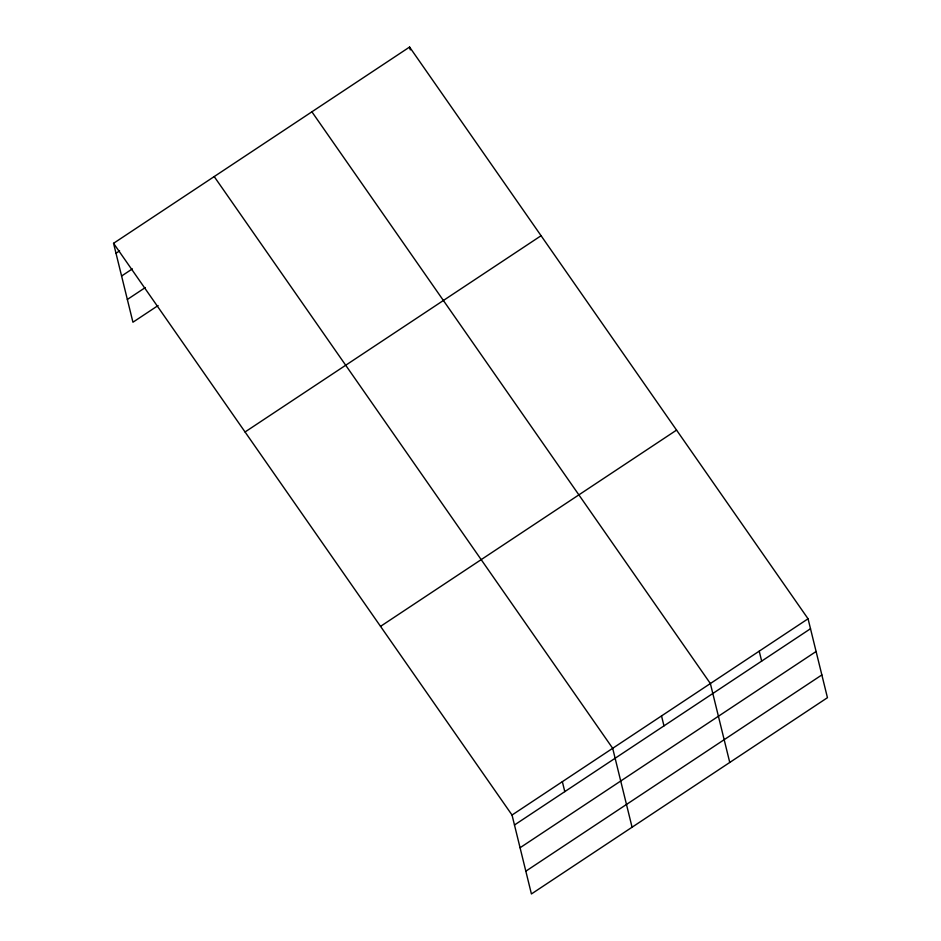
<?xml version="1.0" encoding="UTF-8"?>
<svg xmlns="http://www.w3.org/2000/svg" width="941" height="941" viewBox="0 0 941 941"><rect width="100%" height="100%" fill="white"/><g stroke="black" fill="none" stroke-linecap="round" stroke-linejoin="round"><path stroke-width="1.41" d="M113.555 243.307L409.582 47.05L808.06 618.778L827.445 697.693L531.418 893.95L512.033 815.035L113.555 243.307L132.94 322.222L158.1 305.543M116.002 253.27L119.589 250.882M121.589 276.019L132.375 268.879M127.341 299.473L145.314 287.558M245.048 431.978L541.087 235.721M380.529 626.365L676.567 430.108M512.033 815.035L808.06 618.778M514.48 824.986L810.507 628.729M520.067 847.747L816.106 651.49M525.819 871.19L821.858 674.932M311.894 111.814L710.373 683.542L729.757 762.457M214.207 176.579L612.685 748.307L632.07 827.221M759.222 651.16L761.669 661.111M661.523 715.925L663.97 725.876M409.582 47.05L410.288 49.897M562.353 781.665L564.8 791.628"/></g></svg>
